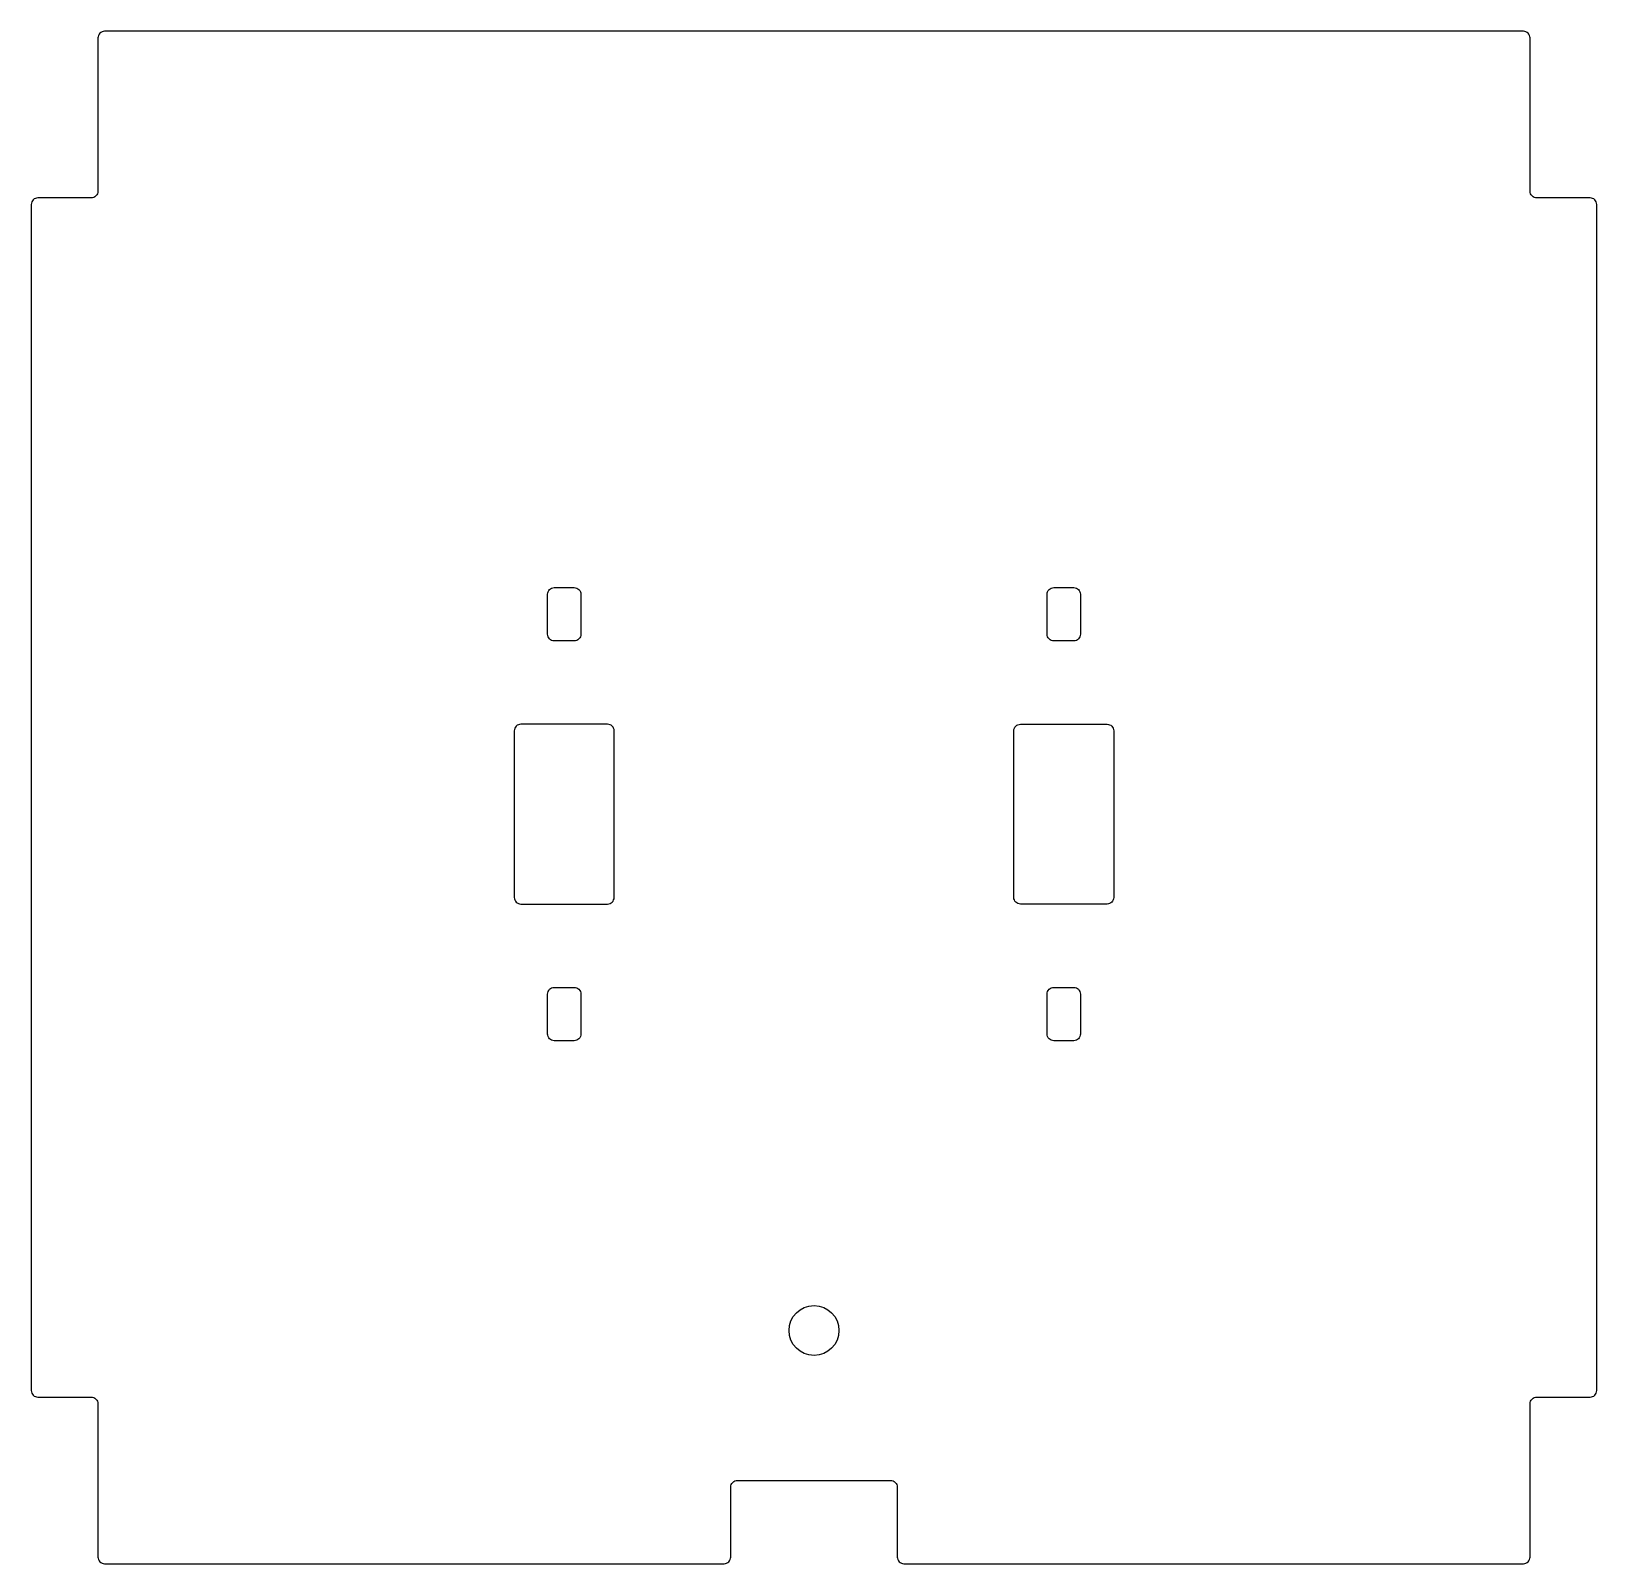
# Model space of a CAD drawing. Extents: x -470 to 0, y -460 to 0.
import ezdxf

# ---------------------------------------------------------------- set-up
doc = ezdxf.new("R2010")
doc.units = 0
doc.header["$MEASUREMENT"] = 0
doc.layers.get('0').update_dxf_attribs({"linetype": 'CONTINUOUS'})

msp = doc.modelspace()

# ---------------------------------------------------------------- linework, layer by layer
for points in [[(-20, -2, 0.414214), (-22, 0), (-448, 0, 0.414214), (-450, -2), (-450, -48, -0.414214), (-452, -50), (-468, -50, 0.414214), (-470, -52), (-470, -408, 0.414214), (-468, -410), (-452, -410, -0.414214), (-450, -412), (-450, -458, 0.414214), (-448, -460), (-262, -460, 0.414214), (-260, -458), (-260, -437, -0.414214), (-258, -435), (-212, -435, -0.414214), (-210, -437), (-210, -458, 0.414214), (-208, -460), (-22, -460, 0.414214), (-20, -458), (-20, -412, -0.414214), (-18, -410), (-2, -410, 0.414214), (0, -408), (0, -52, 0.414214), (-2, -50), (-18, -50, -0.414214), (-20, -48)], [(-313, -167), (-307, -167, -0.414214), (-305, -169), (-305, -181, -0.414214), (-307, -183), (-313, -183, -0.414214), (-315, -181), (-315, -169, -0.414214)], [(-165, -181), (-165, -169, -0.414214), (-163, -167), (-157, -167, -0.414214), (-155, -169), (-155, -181, -0.414214), (-157, -183), (-163, -183, -0.414214)], [(-297, -208), (-323, -208, 0.414214), (-325, -210), (-325, -260, 0.414214), (-323, -262), (-297, -262, 0.414214), (-295, -260), (-295, -210, 0.414214)], [(-175, -260), (-175, -210, -0.414214), (-173, -208), (-147, -208, -0.414214), (-145, -210), (-145, -260, -0.414214), (-147, -262), (-173, -262, -0.414214)], [(-315, -289, -0.414214), (-313, -287), (-307, -287, -0.414214), (-305, -289), (-305, -301, -0.414214), (-307, -303), (-313, -303, -0.414214), (-315, -301)], [(-165, -301), (-165, -289, -0.414214), (-163, -287), (-157, -287, -0.414214), (-155, -289), (-155, -301, -0.414214), (-157, -303), (-163, -303, -0.414214)]]:
    msp.add_lwpolyline(points, format="xyb", close=True)
msp.add_circle((-235, -390), 7.5)

doc.saveas('drawing.dxf')
